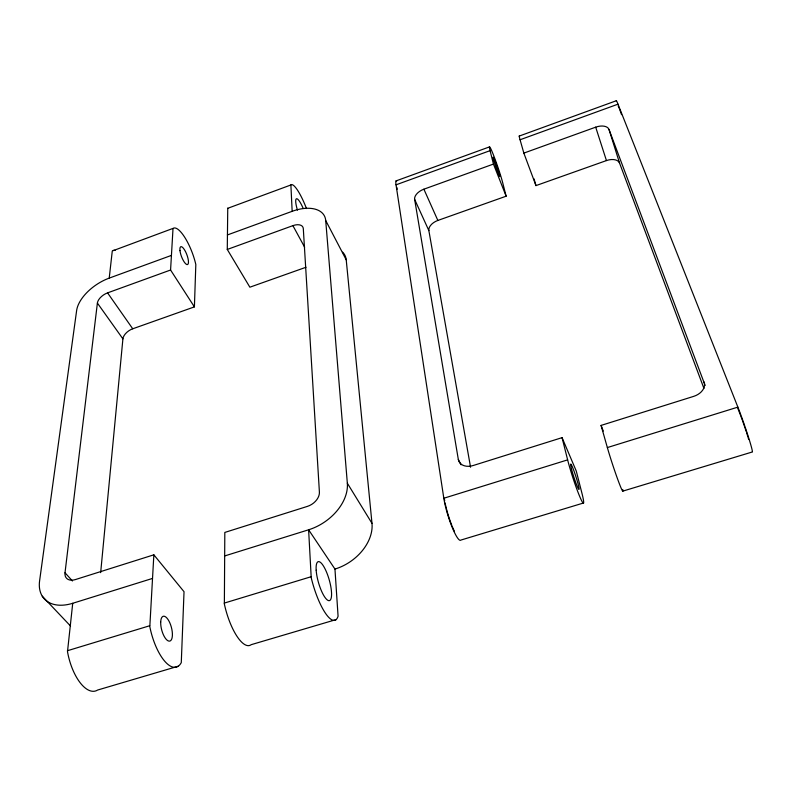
<?xml version="1.0" encoding="UTF-8"?>
<svg xmlns="http://www.w3.org/2000/svg" width="792" height="792" viewBox="0 0 792 792"><rect width="100%" height="100%" fill="white"/><g stroke="black" fill="none" stroke-linecap="round" stroke-linejoin="round"><path stroke-width="1.19" d="M336.145 619.582L251.183 644.678A39.966 13.474 74.6 0 1 224.364 604.029L224.819 532.432L307.405 506.385A13.652 9.534 -33.9 0 0 319.404 492.089L303.306 228.601A10.949 6.207 -28.7 0 0 292.901 225.641L227.274 249.45L249.866 287.199L306.009 267.26M227.274 249.45L227.75 208.167M100.663 572.636L122.909 338.877A10.435 5.891 -34 0 1 132.729 328.789L194.406 306.89L195.822 264.528A29.403 8.732 69.3 0 0 173.161 228.344L112.276 250.985L109.227 278.111A34.412 18.582 -33.6 0 0 76.626 310.573L39.6 580.843A43.53 27.522 -41.3 0 0 72.725 603.286L152.47 578.437M153.856 554.826L184.031 591.713L181.279 662.607A39.491 15.464 75.2 0 1 164.855 661.379A39.491 15.464 75.2 0 1 149.817 626.65L153.856 554.826L75.389 579.576A13.543 8.554 -41.3 0 1 65.013 572.784L97.386 303.069A10.702 5.782 -33.6 0 1 107.573 292.872L170.577 270.013L173.012 228.532M178.22 666.23L97.584 690.05A38.966 17.612 76.1 0 1 67.498 651.638L72.725 603.286M325.71 220.503L347.341 483.229A43.897 30.66 -33.9 0 1 308.613 529.789L311.216 577.665A40.521 11.078 73.9 0 0 325.72 613.612A40.521 11.078 73.9 0 0 338.075 616.216L334.957 569.062A42.491 30.809 -34.3 0 0 371.983 523.324L346.223 259.835L325.71 220.503A35.194 19.968 -28.7 0 0 292.159 211.315L290.882 184.823A29.987 6.168 69.9 0 1 306.484 208.553M227.631 208.345L290.803 185.001M109.227 278.111L171.438 255.39M227.393 234.957L292.159 211.315M396.079 180.883L489.456 146.906M519.215 136.075L616.404 100.703M583.585 502.979L460.934 540.055A27.116 4.633 72.7 0 1 452.183 527.333A27.116 4.633 72.7 0 1 443.817 498.247L396.03 184.823L490.08 150.648A21.137 1.277 71 0 1 493.376 154.796A21.137 1.277 71 0 1 502.673 182.635L506.137 196.198L437.857 220.443A10.93 6.554 -24.6 0 0 428.858 230.591L470.557 467.24M703.93 388.397L619.562 163.093A11.454 6.781 -19.3 0 0 606.444 160.578L535.966 185.605L523.849 153.103L520.067 139.758L617.988 104.178L737.877 407.128A28.403 1.416 70.9 0 1 748.43 437.055A28.403 1.416 70.9 0 1 752.133 452.034L622.918 491.089M461.073 464.795L458.32 459.449L414.642 199.396A11.157 6.475 -24.8 0 1 423.888 189.189L493.446 164.073L490.08 150.648M523.849 153.103L595.693 127.165A11.702 6.702 -19.7 0 1 609.008 129.462L705.137 385.476M562.063 437.649L567.636 459.875A27.651 2.158 72 0 0 580.011 497.198A27.651 2.158 72 0 0 581.942 493.228L576.269 471.032L562.063 437.649L473.2 465.518A13.86 10.088 -26.2 0 1 458.32 459.449M622.74 489.456A27.829 1.337 71.7 0 1 617.988 480.081A27.829 1.337 71.7 0 1 607.355 447.569L601.069 425.413L693.663 396.376A14.721 10.534 -14.9 0 0 704.068 381.942M224.621 555.964L308.613 529.789L334.957 569.062M443.817 498.247L567.636 459.875M607.355 447.569L737.877 407.128M67.399 650.737L149.698 625.749M224.215 603.118L311.038 576.754M42.263 596.188L70.537 626.027M65.013 572.784L72.458 580.981M97.386 303.069L122.909 338.877M107.573 292.872L132.729 328.789M170.577 270.013L194.406 306.89M347.341 483.229L371.983 523.324M292.901 225.641L304.643 247.183M414.642 199.396L428.858 230.591M423.888 189.189L437.857 220.443M493.446 164.073L506.137 196.198M601.069 425.413L603.286 431.066M595.693 127.165L606.444 160.578M609.008 129.462L619.562 163.093M534.036 178.863L535.966 185.605M396.03 184.823A20.82 2.772 70.6 0 1 396.841 180.883M454.42 531.333A25.106 4.287 72.7 0 1 452.173 526.264M451.796 525.334A25.106 4.287 72.7 0 1 446.421 508.731M446.163 507.712A25.106 4.287 72.7 0 1 445.104 502.989M444.698 500.821A25.106 4.287 72.7 0 1 444.381 498.802M397.208 189.229A19.275 2.564 70.6 0 1 396.822 187.427M618.156 106.019A15.979 0.614 71.6 0 1 619.334 108.613M619.641 109.415A15.979 0.614 71.6 0 1 621.562 114.642M737.827 408.494A21.038 1.049 70.9 0 1 740.431 415.038M740.866 416.186A21.038 1.049 70.9 0 1 742.302 420.126M742.668 421.146A21.038 1.049 70.9 0 1 744.51 426.403M744.866 427.442A21.038 1.049 70.9 0 1 746.232 431.571M746.559 432.561A21.038 1.049 70.9 0 1 747.737 436.303M748.064 437.372A21.038 1.049 70.9 0 1 748.648 439.352M616.285 101.029A21.572 0.822 71.6 0 1 617.988 104.178M520.067 139.758A21.235 0.792 71.1 0 1 519.493 136.254M342.639 252.163A34.274 20.315 -28.7 0 1 346.223 259.835M297.445 210.118A14.989 3.079 69.9 0 1 296.485 198.752A14.989 3.079 69.9 0 1 303.128 208.296M113.256 250.44A29.106 10.009 68.9 0 1 115.097 250.391M493.901 160.915A10.177 0.614 71 0 0 499.623 176.339A10.177 0.614 71 0 0 495.782 163.152A10.177 0.614 71 0 0 493.901 160.915M571.458 468.864A13.315 1.04 72 0 0 578.764 489.308A13.315 1.04 72 0 0 574.418 472.22A13.315 1.04 72 0 0 571.458 468.864M160.707 621.997A12.83 5.019 75.2 0 0 169.082 641.134A12.83 5.019 75.2 0 0 169.844 622.888A12.83 5.019 75.2 0 0 160.707 621.997M179.972 250.628A9.553 2.841 69.3 0 0 187.041 264.597A9.553 2.841 69.3 0 0 185.536 251.658A9.553 2.841 69.3 0 0 179.972 250.628M316.176 570.22A20.255 5.534 73.9 0 0 328.601 600.623A20.255 5.534 73.9 0 0 326.74 572.616A20.255 5.534 73.9 0 0 316.176 570.22"/></g></svg>
